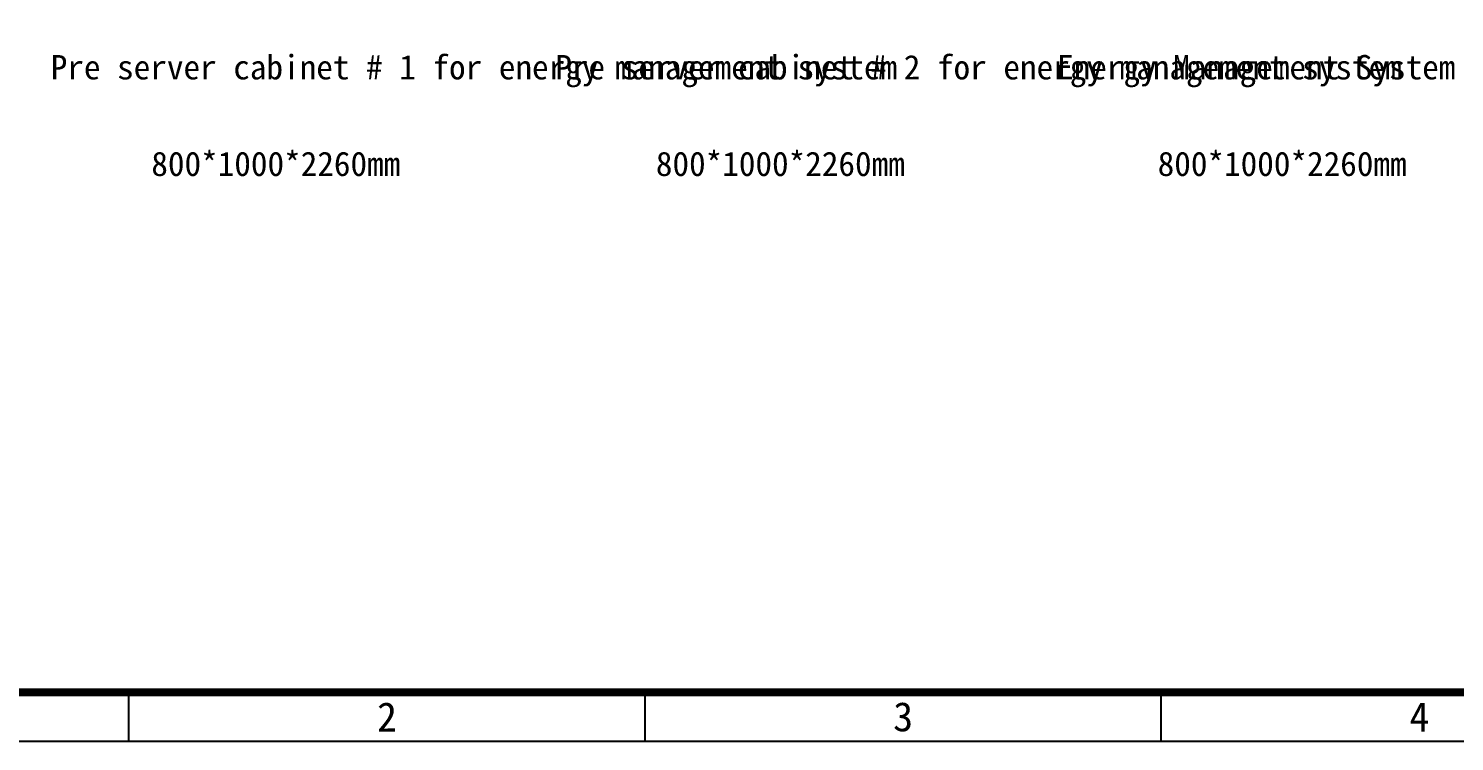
# Model space of a CAD drawing. Header units: millimetres. Extents: x 28 to 517, y 64 to 363.
# Drawn here: x 132 to 278.2, y 63.9 to 137 of the extents above; entities that cross this region are included whole.
import ezdxf
from ezdxf.enums import TextEntityAlignment as Align

# ---------------------------------------------------------------- set-up
doc = ezdxf.new("R2010")
doc.units = ezdxf.units.MM
doc.layers.add('可编辑文字', color=7, linetype='Continuous')
doc.layers.add('图框', color=3, linetype='Continuous')
doc.styles.get("Standard").update_dxf_attribs({"font": 'SimSun.ttf'})

# ---------------------------------------------------------------- blocks, each defined once
blk = doc.blocks.new('*U41')
at = {"layer": '图框'}
for p, q in [((67.9, 0), (67.9, 5.04)), ((120.8, 0), (120.8, 5.04)), ((173.69, 0), (173.69, 5.04))]:
    blk.add_line(p, q, dxfattribs=at)
blk.add_lwpolyline([(15, 299.25), (438.18, 299.25), (438.18, 0), (15, 0), (15, 299.25)], dxfattribs=at)
at = {"layer": '图框', "const_width": 0.806}
blk.add_lwpolyline([(40.19, 5.04), (433.14, 5.04), (433.14, 294.21), (40.19, 294.21), (40.19, 5.04)], dxfattribs=at)
at = {"layer": '图框'}
for s, p in [('2', (94.35, 2.52)), ('3', (147.24, 2.52)), ('4', (200.14, 2.52))]:
    blk.add_text(s, height=3, dxfattribs=at).set_placement(p, align=Align.MIDDLE)

msp = doc.modelspace()

# ---------------------------------------------------------------- block references
at = {"layer": '图框'}
msp.add_blockref('*U41', (74.42, 63.86), dxfattribs=at)

# ---------------------------------------------------------------- texts
at = {"layer": '可编辑文字'}
for s, p in [('Pre server cabinet # 1 for energy management system', (134.31, 133.01)), ('Pre server cabinet # 2 for energy management system', (186.01, 133.01)), ('Energy Management System Application Server Cabinet # 3', (237.43, 133.01)), ('800*1000*2260mm', (144.62, 123.1)), ('800*1000*2260mm', (196.32, 123.1)), ('800*1000*2260mm', (247.74, 123.1))]:
    msp.add_text(s, height=2.5, dxfattribs=at).set_placement(p, align=Align.MIDDLE_LEFT)

doc.saveas('drawing.dxf')
